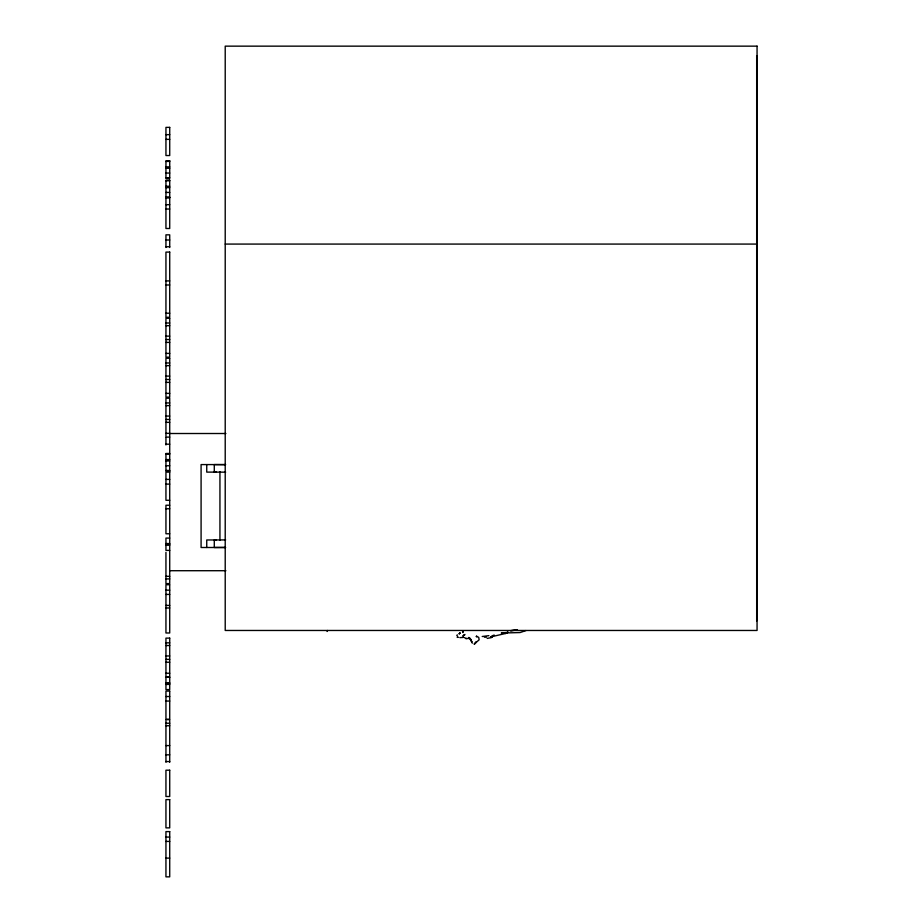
<?xml version="1.0" encoding="UTF-8"?>
<svg xmlns="http://www.w3.org/2000/svg" width="923" height="923" viewBox="0 0 923 923"><rect width="100%" height="100%" fill="white"/><g stroke="black" fill="none" stroke-linecap="round" stroke-linejoin="round"><path stroke-width="1.38" d="M462.873 632.567L463.173 631.044M476.441 636.674L476.626 635.832M457.22 636.905L457.543 636.42M462.861 632.082L463.404 631.009M327.065 631.494L327.596 630.467M492.813 635.451L491.29 637.608L487.194 638.416M474.93 643.758L476.233 642.096M476.233 641.831L474.099 644.173L479.129 639.835L478.702 637.262L476.245 636.535M459.239 633.743L460.069 632.832M493.274 635.543L491.29 637.158L494.243 635.278M505.492 633.513L507.938 632.186L505.492 633.513L490.528 636.951L494.047 635.22M490.944 637.528L492.524 636.835M456.689 635.312L457.577 634.943M525.983 630.559L520.087 632.555L501.27 633.051L507.512 632.417M458.454 637.32L457.323 637.389M517.491 630.04L510.442 630.709L517.249 629.89M482.21 636.501L488.89 635.647M459.839 637.643L463.381 637.424M464.442 637.539L465.827 638.508L470.165 638.462L468.849 637.424L471.838 641.75L470.28 638.578L472.311 643.193M225.65 539.909L214.286 539.967L214.286 547.501L225.65 547.454M484.379 637.193L486.467 637.182M165.944 134.654L169.717 134.654M165.944 139.361L169.717 139.361M165.944 161.41L169.717 161.41M165.944 166.878L169.717 166.878M165.944 168.251L169.717 168.251M165.944 173.051L169.717 173.051M165.944 177.77L169.717 177.77M165.944 180.793L169.717 180.793M165.944 186.25L169.717 186.25M165.944 187.623L169.717 187.623M165.944 192.434L169.717 192.434M165.944 197.141L169.717 197.141M165.944 197.487L169.717 197.487M165.944 197.799L169.717 197.799M165.944 204.698L169.717 204.698M165.944 209.025L169.717 209.025M165.944 240.003L169.717 240.003M225.212 244.076L757.056 244.076M165.944 246.741L169.717 246.741M165.944 280.915L169.717 280.915M165.944 284.988L169.717 284.988M165.944 313.22L169.717 313.22M165.944 323.004L169.717 323.004M165.944 325.692L169.717 325.692M165.944 336.134L169.717 336.134M165.944 339.537L169.717 339.537M165.944 342.398L169.717 342.398M165.944 353.405L169.717 353.405M165.944 362.97L169.717 362.97M165.944 365.658L169.717 365.658M165.944 376.099L169.717 376.099M165.944 379.503L169.717 379.503M165.944 382.376L169.717 382.376M165.944 393.383L169.717 393.383M165.944 402.936L169.717 402.936M165.944 405.624L169.717 405.624M165.944 416.065L169.717 416.065M165.944 419.469L169.717 419.469M165.944 422.342L169.717 422.342M165.944 433.349L169.717 433.349M169.717 433.51L225.893 433.51M169.717 437.11L165.944 437.11L165.944 398.228L169.717 398.228L169.717 583.601L165.944 583.601L165.944 552.335M165.944 444.194L169.717 444.194M169.717 453.47L165.944 453.47L165.944 471.134L169.717 471.134M165.944 454.128L169.717 454.128M165.944 459.585L169.717 459.585M165.944 460.958L169.717 460.958M225.316 464.581L201.087 464.581L201.087 547.501L225.316 547.501M165.944 465.757L169.717 465.757M165.944 470.476L169.717 470.476M169.717 472.126L165.944 472.126L165.944 500.289L169.717 500.289M216.432 472.115L206.74 472.115L206.74 464.581M165.944 479.406L169.717 479.406M165.944 484.114L169.717 484.114M169.717 505.239L165.944 505.239L165.944 533.771L169.717 533.771M165.944 508.758L169.717 508.758M169.717 538.086L165.944 538.086L165.944 550.396L169.717 550.396M216.432 539.967L206.74 539.967L206.74 547.501M165.944 543.555L169.717 543.555M165.944 544.293L169.717 544.293M165.944 545.228L169.717 545.228M169.717 570.714L225.893 570.714M165.944 576.321L169.717 576.321M165.944 578.917L169.717 578.917M165.944 590.166L169.717 590.166M165.944 594.424L169.717 594.424M165.944 605.407L169.717 605.407M165.944 607.98L169.717 607.98M165.944 642.835L169.717 642.835M165.944 645.523L169.717 645.523M165.944 655.965L169.717 655.965M165.944 659.368L169.717 659.368M165.944 662.241L169.717 662.241M165.944 673.248L169.717 673.248M165.944 682.743L169.717 682.743M165.944 683.493L169.717 683.493M165.944 684.416L169.717 684.416M165.944 696.519L169.717 696.519M165.944 701.053L169.717 701.053M165.944 723.24L169.717 723.24M165.944 725.743L169.717 725.743M165.944 745.588L169.717 745.588M165.944 754.829L169.717 754.829M165.944 761.544L169.717 761.544M165.944 837.069L169.717 837.069M165.944 841.418L169.717 841.418M165.944 858.113L169.717 858.113M225.65 464.627L214.286 464.581L214.286 472.115L225.65 472.172M465.827 638.508L466.992 638.52M756.675 55.611L756.675 621.006M219.939 471.722L219.939 540.359M169.717 247.502L169.717 234.834L165.944 234.834L165.944 247.502M169.717 762.306L169.717 719.64L165.944 719.64L165.944 762.306M165.944 437.56L165.944 444.955M464.004 635.151L462.815 636.155L464.938 634.47L464.004 635.151M459.942 633.224L459.273 633.709L459.942 633.224M757.056 46.15L225.212 46.15L225.212 630.467L757.056 630.467L757.056 46.15M169.717 127.374L165.944 127.374L165.944 155.537L169.717 155.537L169.717 127.374M169.717 160.764L165.944 160.764L165.944 178.427L169.717 178.427L169.717 160.764M169.717 180.135L165.944 180.135L165.944 228.489L169.717 228.489L169.717 180.135M169.717 252.094L165.944 252.094L165.944 317.293L169.717 317.293L169.717 252.094M169.717 318.285L165.944 318.285L165.944 357.178L169.717 357.178L169.717 318.285M169.717 358.262L165.944 358.262L165.944 397.144L169.717 397.144L169.717 358.262M169.717 584.732L165.944 584.732L165.944 632.982L169.717 632.982L169.717 584.732M169.717 638.128L165.944 638.128L165.944 677.009L169.717 677.009L169.717 638.128M169.717 677.286L165.944 677.286L165.944 689.585L169.717 689.585L169.717 677.286M169.717 691.073L165.944 691.073L165.944 719.236L169.717 719.236L169.717 691.073M169.717 770.197L165.944 770.197L165.944 796.503L169.717 796.503L169.717 770.197M169.717 799.618L165.944 799.618L165.944 827.873L169.717 827.873L169.717 799.618M169.717 831.611L165.944 831.611L165.944 876.85L169.717 876.85L169.717 831.611"/></g></svg>
